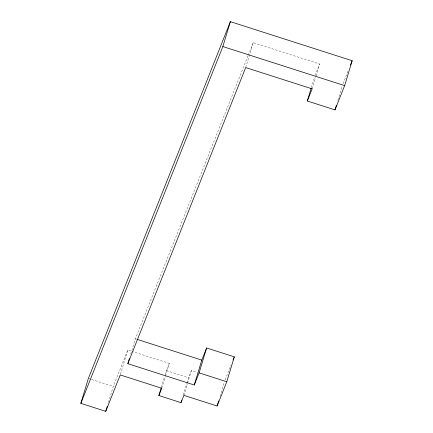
<?xml version="1.0" encoding="UTF-8"?>
<svg xmlns="http://www.w3.org/2000/svg" width="433" height="433" viewBox="0 0 433 433"><rect width="100%" height="100%" fill="white"/><g stroke="black" fill="none" stroke-linecap="round" stroke-linejoin="round"><path stroke-width="0.32" stroke-dasharray="2.17 1.62" d="M108.445 402.414L113.262 386.452L127.757 350.043L131.589 351.271M120.434 374.301L127.757 350.043M130.728 354.118L135.356 338.795L247.974 55.841M245.7 67.564L253.218 42.667L319.657 63.976L315.798 76.744M161.368 387.243L164.453 377.029M165.222 374.475L169.276 363.363L132.227 351.477M161.758 388.26L165.227 376.77M165.422 376.131L169.276 363.363M183.321 394.983L186.791 383.492M186.98 382.853L188.523 377.749L191.424 370.464L197.172 372.31M183.906 395.361L187.375 383.871M187.565 383.232L191.424 370.464M311.354 87.607L314.634 76.755M312.139 88.873L315.608 77.383M220.013 396.444L224.446 381.76M337.881 100.315L342.119 86.27M248.228 55.213L253.218 42.667M315.067 75.504L319.657 63.976M225.133 379.876L231.081 364.938M343.001 83.748L347.953 71.299M135.356 338.795L136.633 339.201M166.38 370.643L188.523 377.749M88.992 378.664L90.908 379.281M91.547 379.487L113.262 386.452"/><path stroke-width="0.65" d="M129.38 358.584L127.838 363.693L194.271 385.002L201.789 360.104L206.617 347.97L234.302 356.846L226.784 381.749L217.122 406.019L183.906 395.361L181.005 402.647L158.862 395.54L161.758 388.26L120.239 374.94L105.744 411.35L80.836 403.356L88.354 378.458L230.372 21.65L352.164 60.723L344.646 85.62L334.99 109.89L307.306 101.013L311.159 88.245M105.744 411.35L107.287 406.241M80.836 403.356L222.854 46.547L230.372 21.65M158.862 395.54L161.173 387.881M181.005 402.647L181.779 400.092M194.271 385.002L199.104 372.867L206.617 347.97M217.122 406.019L218.665 400.915M334.99 109.89L336.338 105.425M127.838 363.693L245.7 67.564L312.139 88.873L307.306 101.013M233.062 359.958L234.302 356.846M350.432 65.074L352.164 60.723M222.854 46.547L344.646 85.62M137.272 339.407L201.789 360.104M199.104 372.867L226.784 381.749"/></g></svg>
